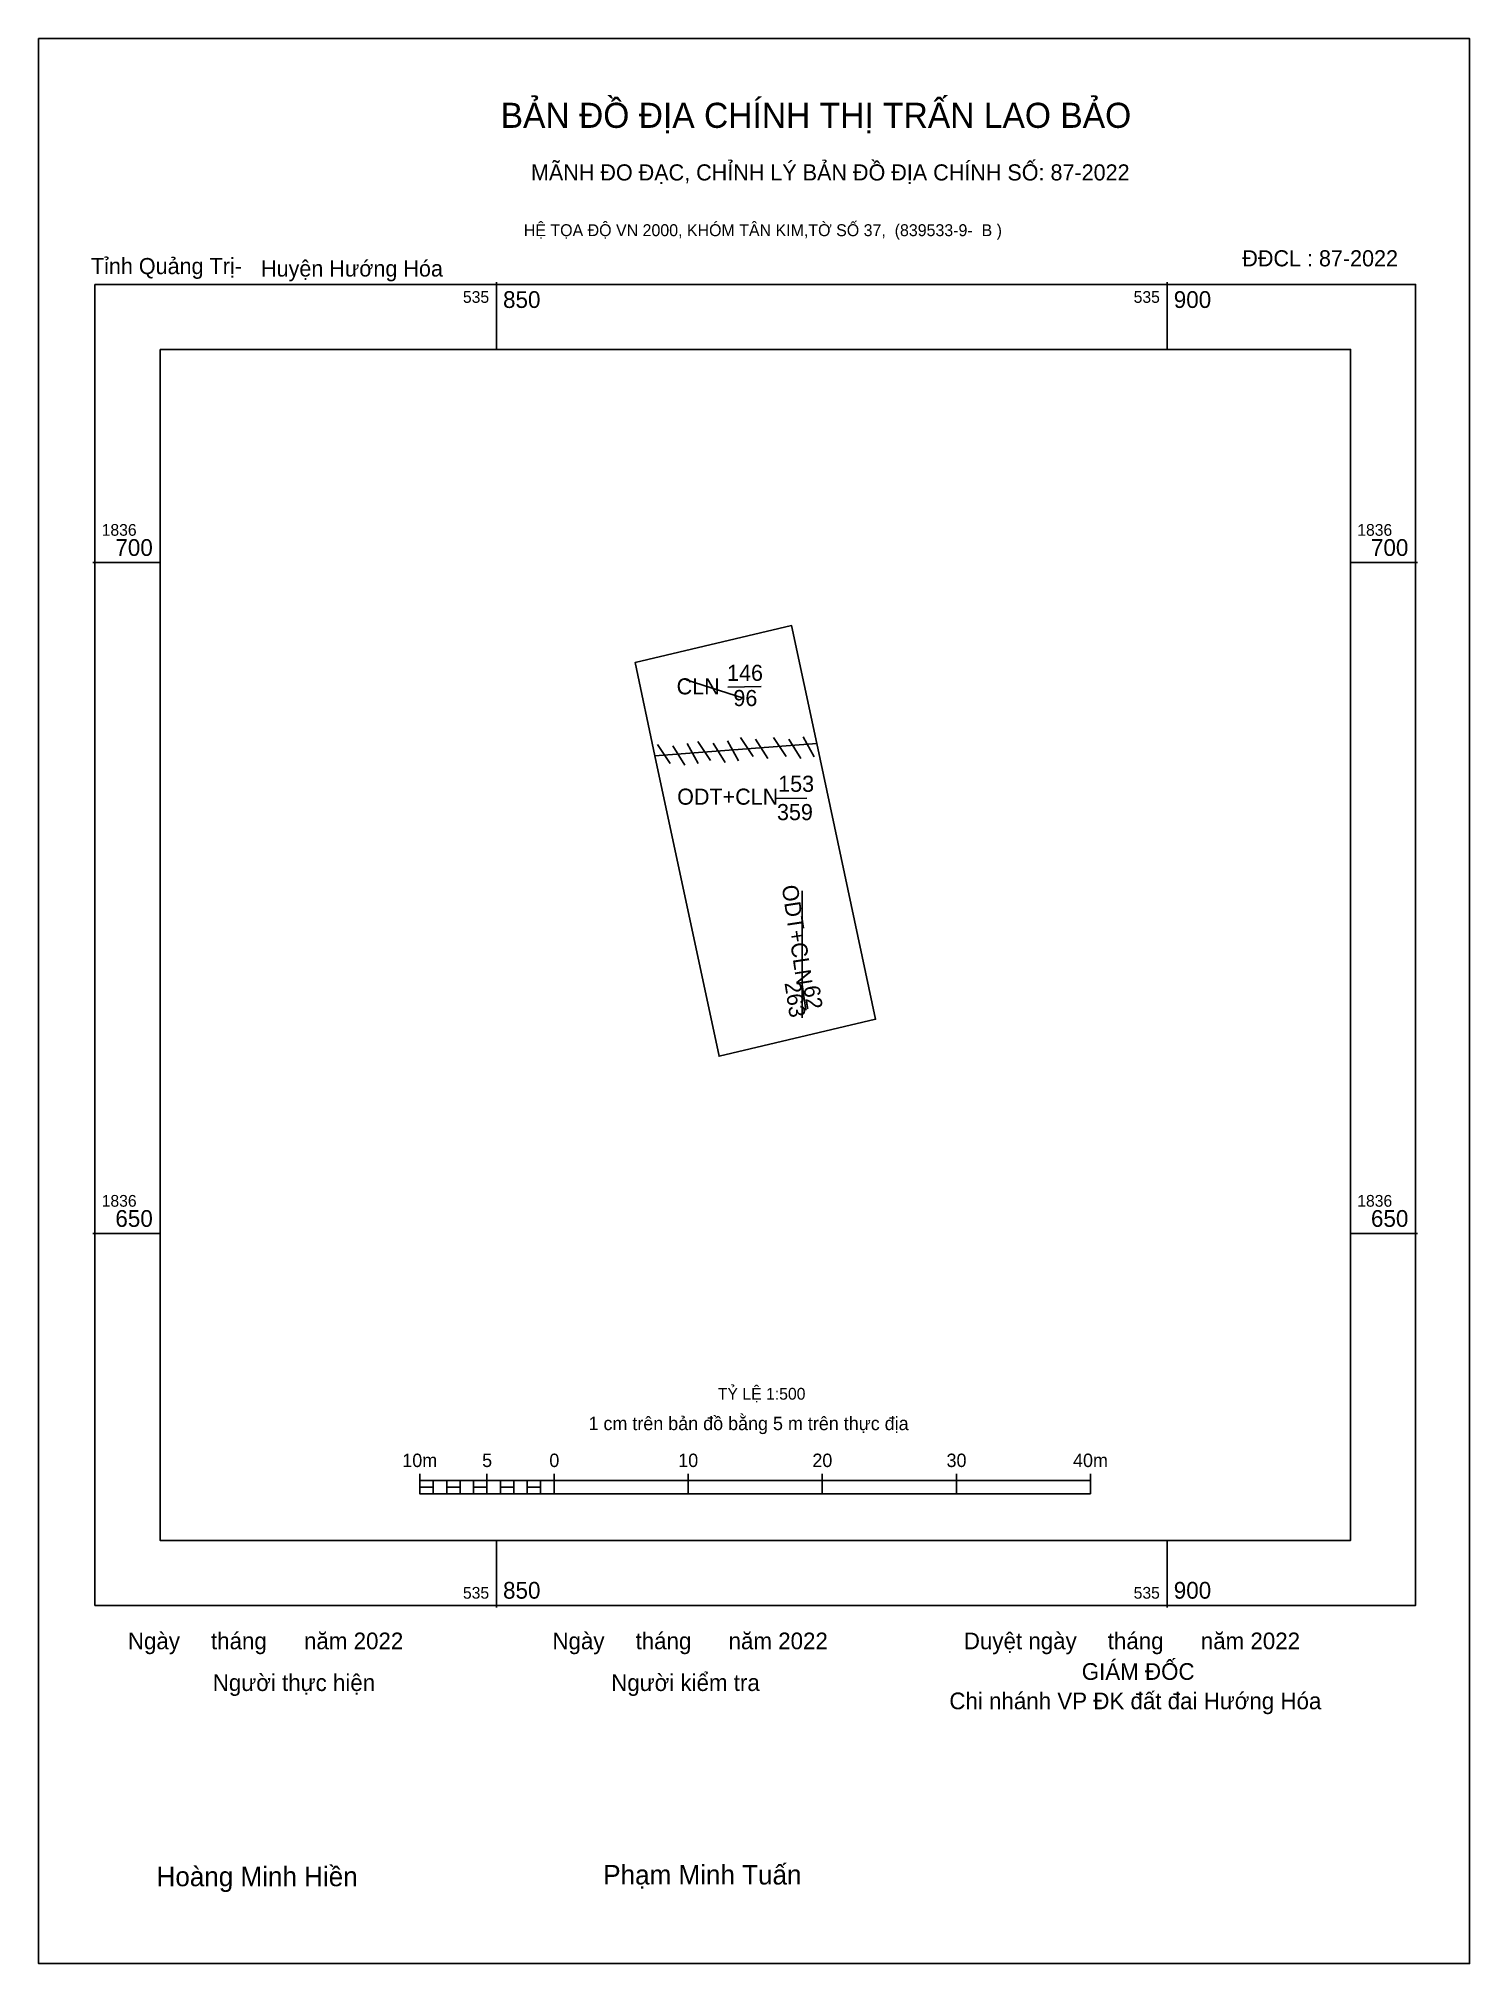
# Model space of a CAD drawing. Extents: x 535406 to 535923, y 1836146 to 1836739.
# Drawn here: x 535815.9 to 535922.5, y 1836595.6 to 1836739.1 of the extents above.
import ezdxf

# ---------------------------------------------------------------- set-up
doc = ezdxf.new("R2010")
doc.units = 0
for name, color, linetype in [('Level 10', 7, 'Continuous'), ('Level 13', 7, 'Continuous'), ('Level 15', 7, 'Continuous'), ('Level 17', 7, 'Continuous'), ('Level 27', 7, 'Continuous'), ('Level 29', 7, 'Continuous'), ('Level 55', 7, 'Continuous'), ('Level 6', 7, 'Continuous'), ('Level 62', 7, 'Continuous'), ('Level 63', 7, 'Continuous'), ('Level 9', 7, 'Continuous')]:
    doc.layers.add(name, color=color, linetype=linetype)

msp = doc.modelspace()

# ---------------------------------------------------------------- linework, layer by layer
at = {"layer": 'Level 10'}
msp.add_lwpolyline([(535861.82, 1836685.6), (535860.34, 1836692.55), (535872.01, 1836695.31), (535873.88, 1836686.53), (535878.27, 1836665.97), (535866.6, 1836663.21)], close=True, dxfattribs=at)
at = {"layer": 'Level 13'}
for p, q in [((535870.88, 1836682.41), (535873.14, 1836682.44)), ((535872.79, 1836668.55), (535873.08, 1836666.65))]:
    msp.add_line(p, q, dxfattribs=at)
at = {"layer": 'Level 15'}
msp.add_lwpolyline([(535815.87, 1836739.06), (535922.55, 1836739.06), (535922.55, 1836595.6), (535815.87, 1836595.6)], close=True, dxfattribs=at)
at = {"layer": 'Level 17'}
msp.add_line((535867.25, 1836690.73), (535869.75, 1836690.77), dxfattribs=at)
at = {"layer": 'Level 27'}
for p, q in [((535872.01, 1836695.31), (535872.01, 1836695.31)), ((535878.27, 1836665.97), (535878.27, 1836665.97)), ((535866.6, 1836663.21), (535866.6, 1836663.21))]:
    msp.add_line(p, q, dxfattribs=at)
at = {"layer": 'Level 29'}
msp.add_line((535861.82, 1836685.6), (535873.88, 1836686.53), dxfattribs=at)
at = {"layer": 'Level 55'}
for p, q in [((535864.16, 1836691.26), (535868.43, 1836689.91)), ((535862.01, 1836686.45), (535862.96, 1836685.03)), ((535863.15, 1836686.34), (535864.05, 1836684.9)), ((535864.22, 1836686.51), (535865.04, 1836685.02)), ((535865.03, 1836686.66), (535865.97, 1836685.25)), ((535866.16, 1836686.55), (535867.07, 1836685.11)), ((535867.24, 1836686.72), (535868.05, 1836685.23)), ((535868.19, 1836686.96), (535869.14, 1836685.54)), ((535869.33, 1836686.85), (535870.23, 1836685.41)), ((535870.66, 1836686.96), (535871.61, 1836685.54)), ((535871.8, 1836686.85), (535872.7, 1836685.41)), ((535872.87, 1836687.02), (535873.69, 1836685.52)), ((535872.8, 1836675.54), (535872.8, 1836666.07))]:
    msp.add_line(p, q, dxfattribs=at)
at = {"layer": 'Level 62'}
msp.add_lwpolyline([(535824.93, 1836715.89), (535913.68, 1836715.89), (535913.68, 1836627.13), (535824.93, 1836627.13)], close=True, dxfattribs=at)
at = {"layer": 'Level 63'}
for p, q in [((535850, 1836720.89), (535850, 1836715.89)), ((535900, 1836720.89), (535900, 1836715.89)), ((535819.93, 1836700), (535824.93, 1836700)), ((535913.68, 1836700), (535918.68, 1836700)), ((535819.93, 1836650), (535824.93, 1836650)), ((535913.68, 1836650), (535918.68, 1836650)), ((535844.3, 1836632.1), (535844.3, 1836630.6)), ((535844.3, 1836631.6), (535894.3, 1836631.6)), ((535845.3, 1836631.6), (535845.3, 1836630.6)), ((535846.3, 1836631.6), (535846.3, 1836630.6)), ((535847.3, 1836631.6), (535847.3, 1836630.6)), ((535848.3, 1836631.6), (535848.3, 1836630.6)), ((535849.3, 1836632.1), (535849.3, 1836630.6)), ((535849.3, 1836631.6), (535849.3, 1836630.6)), ((535850.3, 1836631.6), (535850.3, 1836630.6)), ((535851.3, 1836631.6), (535851.3, 1836630.6)), ((535852.3, 1836631.6), (535852.3, 1836630.6)), ((535853.3, 1836631.6), (535853.3, 1836630.6)), ((535854.3, 1836632.1), (535854.3, 1836630.6)), ((535854.3, 1836631.6), (535854.3, 1836630.6)), ((535864.3, 1836632.1), (535864.3, 1836630.6)), ((535874.3, 1836632.1), (535874.3, 1836630.6)), ((535884.3, 1836632.1), (535884.3, 1836630.6)), ((535894.3, 1836632.1), (535894.3, 1836630.6)), ((535844.3, 1836630.6), (535894.3, 1836630.6)), ((535850, 1836627.13), (535850, 1836622.13)), ((535900, 1836627.13), (535900, 1836622.13))]:
    msp.add_line(p, q, dxfattribs=at)
for points in [[(535820.08, 1836720.73), (535918.53, 1836720.73), (535918.53, 1836622.29), (535820.08, 1836622.29)], [(535844.3, 1836631.1), (535845.3, 1836631.1), (535845.3, 1836630.6), (535844.3, 1836630.6)], [(535844.3, 1836631.1), (535845.3, 1836631.1), (535845.3, 1836630.6), (535844.3, 1836630.6)], [(535846.3, 1836631.1), (535847.3, 1836631.1), (535847.3, 1836630.6), (535846.3, 1836630.6)], [(535848.3, 1836631.1), (535849.3, 1836631.1), (535849.3, 1836630.6), (535848.3, 1836630.6)], [(535850.3, 1836631.1), (535851.3, 1836631.1), (535851.3, 1836630.6), (535850.3, 1836630.6)], [(535852.3, 1836631.1), (535853.3, 1836631.1), (535853.3, 1836630.6), (535852.3, 1836630.6)]]:
    msp.add_lwpolyline(points, close=True, dxfattribs=at)

# ---------------------------------------------------------------- texts
at = {"layer": 'Level 13'}
for s, p in [('146', (535867.2, 1836691.19)), ('CLN', (535863.44, 1836690.18)), ('96', (535867.67, 1836689.31)), ('ODT+CLN', (535863.48, 1836681.96)), ('153', (535871.01, 1836682.92)), ('359', (535870.92, 1836680.81))]:
    msp.add_text(s, height=1.2, dxfattribs=at).set_placement(p)
for s, p in [('ODT+CLN', (535871.27, 1836675.89)), ('263', (535871.48, 1836668.68)), ('62', (535872.89, 1836668.4))]:
    msp.add_text(s, height=1.2, rotation=278.6448, dxfattribs=at).set_placement(p)
at = {"layer": 'Level 6'}
msp.add_text('TỶ LỆ 1:500', height=0.879, dxfattribs=at).set_placement((535866.51, 1836637.62))
at = {"layer": 'Level 63'}
for s, height, p in [('BẢN ĐỒ ĐỊA CHÍNH THỊ TRẤN LAO BẢO', 1.8718, (535850.32, 1836732.4)), ('MÃNH ĐO ĐẠC, CHỈNH LÝ BẢN ĐỒ ĐỊA CHÍNH SỐ: 87-2022', 1.2011, (535852.58, 1836728.48)), ('HỆ TỌA ĐỘ VN 2000, KHÓM TÂN KIM,TỜ SỐ 37,  (839533-9-  B )', 0.8891, (535852.05, 1836724.33)), ('535', 0.875, (535847.51, 1836719.36)), ('850', 1.25, (535850.5, 1836718.98)), ('535', 0.875, (535897.51, 1836719.36)), ('900', 1.25, (535900.5, 1836718.98)), ('1836', 0.875, (535820.58, 1836702)), ('1836', 0.875, (535914.18, 1836702)), ('700', 1.25, (535821.6, 1836700.5)), ('700', 1.25, (535915.2, 1836700.5)), ('1836', 0.875, (535820.58, 1836652)), ('650', 1.25, (535821.6, 1836650.5)), ('1836', 0.875, (535914.18, 1836652)), ('650', 1.25, (535915.2, 1836650.5)), ('1 cm trên bản đồ bằng 5 m trên thực địa', 1, (535856.87, 1836635.35)), ('10m', 1, (535842.99, 1836632.6)), ('5', 1, (535848.94, 1836632.6)), ('0', 1, (535853.95, 1836632.6)), ('10', 1, (535863.56, 1836632.6)), ('20', 1, (535873.56, 1836632.6)), ('30', 1, (535883.56, 1836632.6)), ('40m', 1, (535892.99, 1836632.6)), ('535', 0.875, (535847.51, 1836622.79)), ('850', 1.25, (535850.5, 1836622.79)), ('535', 0.875, (535897.51, 1836622.79)), ('900', 1.25, (535900.5, 1836622.79)), ('Ngày     tháng      năm 2022', 1.2442, (535822.53, 1836619.02)), ('Ngày     tháng      năm 2022', 1.2442, (535854.18, 1836619.02)), ('Duyệt ngày     tháng      năm 2022', 1.2442, (535884.85, 1836619.02)), ('Người thực hiện', 1.2442, (535828.86, 1836615.91)), ('Người kiểm tra', 1.2442, (535858.56, 1836615.91)), ('GIÁM ĐỐC', 1.244, (535893.64, 1836616.74)), ('Chi nhánh VP ĐK đất đai Hướng Hóa', 1.2442, (535883.77, 1836614.55)), ('Hoàng Minh Hiền', 1.4512, (535824.67, 1836601.36)), ('Phạm Minh Tuấn', 1.4512, (535857.97, 1836601.49))]:
    msp.add_text(s, height=height, dxfattribs=at).set_placement(p)
at = {"layer": 'Level 9'}
for s, p in [('Tỉnh Quảng Trị-', (535819.78, 1836721.5)), ('Huyện Hướng Hóa', (535832.46, 1836721.32)), ('ĐĐCL : 87-2022', (535905.61, 1836722.08))]:
    msp.add_text(s, height=1.2011, dxfattribs=at).set_placement(p)

doc.saveas('drawing.dxf')
